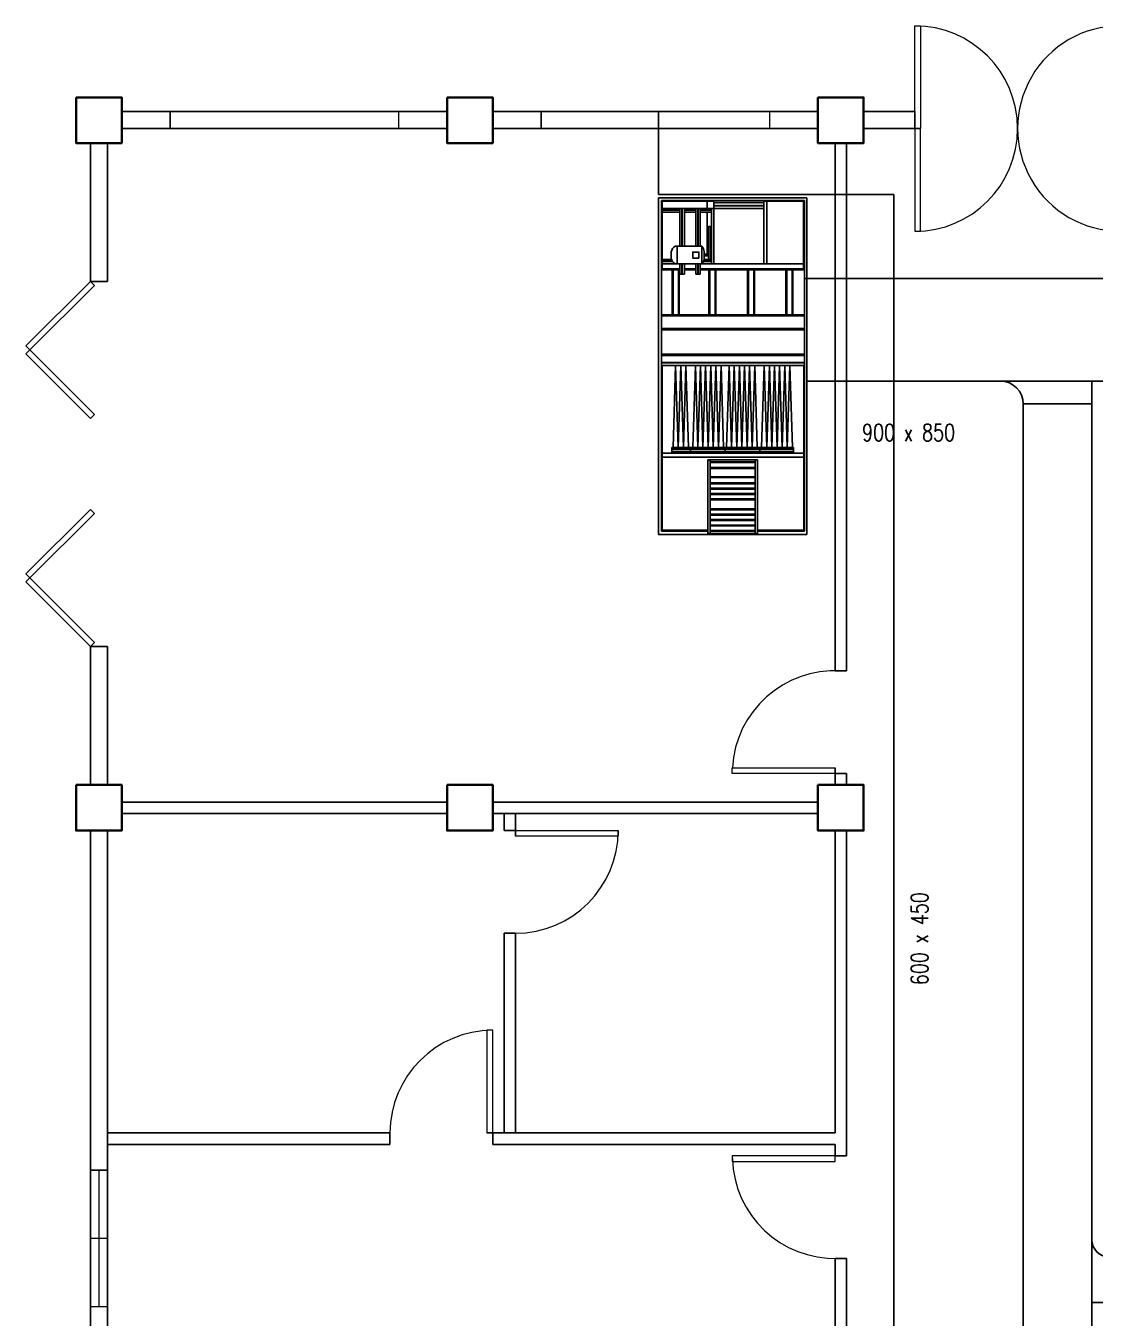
# Model space of a CAD drawing. Header units: millimetres. Extents: x 3 to 200, y 1 to 233.
# Drawn here: x 13.28 to 22.65, y 222.15 to 233.47 of the extents above; entities that cross this region are included whole.
import ezdxf

# ---------------------------------------------------------------- set-up
doc = ezdxf.new("R2010")
doc.units = ezdxf.units.MM
doc.header["$MEASUREMENT"] = 0
for name, color, linetype in [('ahu line', 150, 'Continuous'), ('ducting label', 7, 'Continuous'), ('EQP', 1, 'Continuous'), ('exhaust', 1, 'Continuous')]:
    doc.layers.add(name, color=color, linetype=linetype)
doc.styles.add('Arch-Dim', font='simplex.shx', dxfattribs={"width": 0.75})

msp = doc.modelspace()

# ---------------------------------------------------------------- hatches: boundary and pattern name
at = {"layer": 'EQP'}
for points in [[(19.308, 231.925), (19.746, 231.925), (19.746, 231.898), (19.308, 231.898)], [(19.279, 231.716), (19.279, 231.408), (19.26, 231.408), (19.26, 231.716)]]:
    msp.add_hatch(color=256, dxfattribs=at).paths.add_polyline_path(points)

# ---------------------------------------------------------------- linework, layer by layer
at = {"color": 8, "lineweight": 13}
for p, q in [((21.07, 232.575), (21.07, 233.475)), ((21.07, 233.475), (21.12, 233.475)), ((21.12, 233.475), (21.12, 232.574)), ((21.07, 232.575), (21.07, 231.675)), ((21.07, 232.575), (21.12, 232.575)), ((21.12, 232.575), (21.07, 232.575)), ((21.07, 232.524), (21.07, 231.674)), ((21.12, 231.675), (21.12, 232.575)), ((21.07, 231.675), (21.12, 231.675)), ((19.47, 226.972), (20.37, 226.972)), ((19.47, 226.922), (19.47, 226.972)), ((20.37, 226.922), (19.47, 226.922)), ((17.57, 226.422), (18.47, 226.422)), ((18.47, 226.422), (18.47, 226.372)), ((18.47, 226.372), (17.57, 226.372)), ((17.32, 224.672), (17.32, 223.772)), ((17.37, 224.672), (17.32, 224.672)), ((17.37, 223.772), (17.37, 224.672)), ((19.47, 223.572), (19.47, 223.522)), ((20.37, 223.572), (19.47, 223.572)), ((20.37, 223.522), (20.37, 223.572)), ((19.47, 223.522), (20.37, 223.522))]:
    msp.add_line(p, q, dxfattribs=at)
at = {"color": 8, "lineweight": 25}
for p, q in [((16.97, 232.725), (14.12, 232.725)), ((20.22, 232.725), (17.37, 232.725)), ((21.07, 232.725), (20.62, 232.725)), ((21.07, 232.725), (20.62, 232.725)), ((21.07, 232.725), (21.07, 232.575)), ((16.97, 232.575), (14.12, 232.575)), ((20.22, 232.575), (17.37, 232.575)), ((21.07, 232.575), (20.62, 232.575)), ((13.845, 232.447), (13.845, 231.235)), ((13.845, 232.447), (13.845, 231.235)), ((13.995, 232.447), (13.995, 231.235)), ((20.37, 227.822), (20.37, 232.447)), ((20.47, 227.822), (20.47, 232.447)), ((13.845, 231.235), (13.995, 231.235)), ((13.845, 228.035), (13.845, 226.822)), ((13.845, 228.035), (13.845, 226.822)), ((13.845, 228.035), (13.995, 228.035)), ((13.995, 228.035), (13.995, 226.822)), ((20.37, 226.822), (20.37, 226.972)), ((20.47, 226.922), (20.37, 226.922)), ((20.47, 226.822), (20.47, 226.922)), ((16.97, 226.672), (14.12, 226.672)), ((20.22, 226.672), (17.37, 226.672)), ((16.97, 226.572), (14.12, 226.572)), ((20.22, 226.572), (17.37, 226.572)), ((17.47, 226.572), (17.57, 226.572)), ((17.47, 226.422), (17.47, 226.572)), ((17.47, 226.572), (17.47, 226.422)), ((17.57, 226.572), (17.57, 226.372)), ((13.845, 226.422), (13.845, 220.822)), ((13.995, 226.422), (13.995, 220.822)), ((17.47, 226.422), (17.57, 226.422)), ((20.37, 223.772), (20.37, 226.422)), ((20.47, 223.572), (20.47, 226.422)), ((17.47, 223.772), (17.47, 225.522)), ((17.47, 225.522), (17.57, 225.522)), ((17.57, 225.522), (17.57, 223.772)), ((16.47, 223.772), (13.995, 223.772)), ((16.47, 223.772), (16.47, 223.672)), ((20.37, 223.772), (17.32, 223.772)), ((17.37, 223.772), (17.47, 223.772)), ((17.37, 223.672), (17.37, 223.772)), ((16.47, 223.672), (13.995, 223.672)), ((20.37, 223.672), (17.37, 223.672)), ((20.37, 223.572), (20.37, 223.672)), ((20.37, 223.572), (20.47, 223.572)), ((20.37, 220.822), (20.37, 222.672)), ((20.47, 222.672), (20.37, 222.672)), ((20.47, 220.822), (20.47, 222.672))]:
    msp.add_line(p, q, dxfattribs=at)
at = {"color": 8, "lineweight": 9}
for p, q in [((14.545, 232.725), (14.545, 232.575)), ((16.545, 232.725), (16.545, 232.575)), ((18.795, 232.725), (17.795, 232.725)), ((17.795, 232.725), (17.795, 232.575)), ((18.795, 232.725), (19.795, 232.725)), ((19.795, 232.725), (19.795, 232.575)), ((13.995, 223.447), (13.845, 223.447)), ((13.92, 223.447), (13.92, 222.247)), ((13.995, 222.847), (13.995, 223.447)), ((13.995, 222.847), (13.845, 222.847)), ((13.995, 222.847), (13.995, 222.247)), ((13.995, 222.247), (13.845, 222.247))]:
    msp.add_line(p, q, dxfattribs=at)
at = {"color": 8, "lineweight": -2}
msp.add_line((20.37, 227.822), (20.47, 227.822), dxfattribs=at)
at = {"color": 8, "lineweight": 35}
for points in [[(13.72, 232.847), (14.12, 232.847), (14.12, 232.447), (13.72, 232.447)], [(16.97, 232.847), (17.37, 232.847), (17.37, 232.447), (16.97, 232.447)], [(20.22, 232.847), (20.62, 232.847), (20.62, 232.447), (20.22, 232.447)], [(13.72, 226.822), (14.12, 226.822), (14.12, 226.422), (13.72, 226.422)], [(16.97, 226.822), (17.37, 226.822), (17.37, 226.422), (16.97, 226.422)], [(20.22, 226.822), (20.62, 226.822), (20.62, 226.422), (20.22, 226.422)]]:
    msp.add_lwpolyline(points, close=True, dxfattribs=at)
at = {"color": 8, "lineweight": 9}
for points in [[(14.545, 232.725), (16.545, 232.725), (16.545, 232.575), (14.545, 232.575)], [(17.795, 232.725), (19.795, 232.725), (19.795, 232.575), (17.795, 232.575)], [(13.845, 223.447), (13.995, 223.447), (13.995, 222.247), (13.845, 222.247)]]:
    msp.add_lwpolyline(points, close=True, dxfattribs=at)
at = {"color": 8, "lineweight": 13}
for points in [[(13.88, 231.2), (13.845, 231.235), (13.279, 230.669), (13.315, 230.634)], [(13.88, 230.068), (13.845, 230.033), (13.279, 230.599), (13.315, 230.634)], [(13.88, 229.202), (13.845, 229.237), (13.279, 228.671), (13.315, 228.636)], [(13.88, 228.07), (13.845, 228.035), (13.279, 228.601), (13.315, 228.636)]]:
    msp.add_lwpolyline(points, close=True, dxfattribs=at)
for centre, radius, start, end in [((21.07, 232.574), 0.9, 270.0079, 90), ((22.87, 232.575), 0.9, 90, 270.0009), ((20.37, 226.922), 0.901, 86.8202, 176.8202), ((17.57, 226.422), 0.9, 270, 0), ((17.37, 223.772), 0.9, 90, 180), ((20.37, 223.572), 0.9, 181.5911, 271.5911)]:
    msp.add_arc(centre, radius, start, end, dxfattribs=at)
at = {"layer": 'ahu line', "linetype": 'Continuous'}
for p, q in [((27.005, 231.261), (20.102, 231.261)), ((20.123, 230.361), (27.005, 230.361)), ((22.62, 230.361), (22.62, 201.594)), ((22.02, 230.161), (22.02, 194.581)), ((22.02, 230.161), (22.62, 230.161)), ((30.718, 222.286), (22.62, 222.286))]:
    msp.add_line(p, q, dxfattribs=at)
for centre, radius, start, end in [((21.82, 230.161), 0.2, 0, 90), ((22.77, 222.836), 0.15, 180, 270)]:
    msp.add_arc(centre, radius, start, end, dxfattribs=at)
at = {"layer": 'EQP'}
for p, q in [((18.823, 231.968), (20.123, 231.968)), ((18.823, 229.018), (18.823, 231.968)), ((20.123, 229.018), (20.123, 231.968)), ((18.848, 231.945), (20.102, 231.945)), ((18.848, 229.046), (18.848, 231.945)), ((19.308, 231.937), (18.854, 231.937)), ((18.854, 231.937), (18.854, 231.344)), ((19.746, 231.873), (18.854, 231.873)), ((19.011, 231.861), (18.854, 231.861)), ((19.011, 231.858), (18.854, 231.858)), ((19.011, 231.842), (18.854, 231.842)), ((19.011, 231.873), (19.011, 231.543)), ((19.029, 231.543), (19.029, 231.873)), ((19.031, 231.543), (19.031, 231.873)), ((19.05, 231.873), (19.05, 231.543)), ((19.15, 231.861), (19.05, 231.861)), ((19.15, 231.858), (19.05, 231.858)), ((19.15, 231.842), (19.05, 231.842)), ((19.15, 231.873), (19.15, 231.543)), ((19.169, 231.543), (19.169, 231.873)), ((19.171, 231.543), (19.171, 231.873)), ((19.189, 231.873), (19.189, 231.543)), ((19.288, 231.861), (19.189, 231.861)), ((19.288, 231.858), (19.189, 231.858)), ((19.288, 231.842), (19.189, 231.842)), ((19.25, 231.937), (19.25, 231.873)), ((19.25, 231.842), (19.25, 231.474)), ((19.288, 231.873), (19.288, 231.39)), ((19.308, 231.937), (19.308, 231.39)), ((19.746, 231.937), (19.746, 231.39)), ((20.094, 231.937), (19.746, 231.937)), ((19.771, 231.937), (19.771, 231.39)), ((20.094, 231.937), (20.094, 231.344)), ((20.102, 229.046), (20.102, 231.945)), ((18.935, 231.495), (18.935, 231.437)), ((18.935, 231.495), (18.935, 231.437)), ((18.97, 231.543), (19.204, 231.543)), ((18.987, 231.543), (18.987, 231.39)), ((18.987, 231.543), (18.987, 231.39)), ((18.987, 231.543), (19.204, 231.543)), ((19.204, 231.543), (19.204, 231.39)), ((19.204, 231.543), (19.204, 231.39)), ((19.224, 231.495), (19.224, 231.437)), ((19.224, 231.495), (19.224, 231.437)), ((18.854, 231.427), (18.938, 231.427)), ((18.854, 231.421), (18.941, 231.421)), ((18.854, 231.417), (18.942, 231.417)), ((18.854, 231.408), (18.948, 231.408)), ((18.854, 231.39), (20.094, 231.39)), ((19.011, 231.39), (19.011, 231.297)), ((19.029, 231.297), (19.029, 231.39)), ((19.031, 231.297), (19.031, 231.39)), ((19.05, 231.297), (19.05, 231.39)), ((19.15, 231.39), (19.15, 231.297)), ((19.169, 231.297), (19.169, 231.39)), ((19.171, 231.297), (19.171, 231.39)), ((19.189, 231.297), (19.189, 231.39)), ((19.288, 231.408), (19.216, 231.408)), ((19.288, 231.417), (19.22, 231.417)), ((19.288, 231.421), (19.221, 231.421)), ((19.288, 231.427), (19.223, 231.427)), ((19.26, 231.474), (19.224, 231.474)), ((19.26, 231.459), (19.224, 231.459)), ((19.011, 231.344), (18.848, 231.344)), ((19.011, 231.336), (18.854, 231.336)), ((18.943, 230.942), (18.943, 231.336)), ((18.951, 230.942), (18.951, 231.336)), ((18.997, 230.942), (18.997, 231.336)), ((19.004, 230.942), (19.004, 231.336)), ((19.05, 231.297), (19.011, 231.297)), ((19.15, 231.344), (19.05, 231.344)), ((19.15, 231.336), (19.05, 231.336)), ((19.189, 231.297), (19.15, 231.297)), ((20.102, 231.344), (19.189, 231.344)), ((20.096, 231.336), (19.189, 231.336)), ((19.265, 230.942), (19.265, 231.336)), ((19.272, 230.942), (19.272, 231.336)), ((19.319, 230.942), (19.319, 231.336)), ((19.326, 230.942), (19.326, 231.336)), ((19.604, 230.942), (19.604, 231.336)), ((19.611, 230.942), (19.611, 231.336)), ((19.658, 230.942), (19.658, 231.336)), ((19.665, 230.942), (19.665, 231.336)), ((19.94, 230.942), (19.94, 231.336)), ((19.947, 230.942), (19.947, 231.336)), ((19.994, 230.942), (19.994, 231.336)), ((20.001, 230.942), (20.001, 231.336)), ((20.102, 230.942), (18.848, 230.942)), ((20.102, 230.933), (18.848, 230.933)), ((20.102, 230.821), (18.848, 230.821)), ((20.102, 230.813), (18.854, 230.813)), ((20.102, 230.811), (18.854, 230.811)), ((20.102, 230.596), (18.848, 230.596)), ((20.102, 230.525), (18.848, 230.525)), ((20.102, 230.522), (18.848, 230.522)), ((20.102, 230.588), (18.854, 230.588)), ((20.102, 230.586), (18.854, 230.586)), ((18.854, 230.498), (18.854, 229.056)), ((20.096, 230.497), (18.854, 230.497)), ((18.951, 229.779), (18.973, 230.497)), ((18.996, 229.779), (18.973, 230.497)), ((18.996, 229.779), (19.018, 230.497)), ((19.041, 229.779), (19.018, 230.497)), ((19.041, 229.779), (19.063, 230.497)), ((19.086, 229.779), (19.063, 230.497)), ((19.123, 229.779), (19.146, 230.497)), ((19.168, 229.779), (19.146, 230.497)), ((19.168, 229.779), (19.191, 230.497)), ((19.213, 229.779), (19.191, 230.497)), ((19.213, 229.779), (19.236, 230.497)), ((19.258, 229.779), (19.236, 230.497)), ((19.258, 229.779), (19.281, 230.497)), ((19.303, 229.779), (19.281, 230.497)), ((19.303, 229.779), (19.326, 230.497)), ((19.348, 229.779), (19.326, 230.497)), ((19.348, 229.779), (19.371, 230.497)), ((19.393, 229.779), (19.371, 230.497)), ((19.42, 229.779), (19.442, 230.497)), ((19.464, 229.779), (19.442, 230.497)), ((19.464, 229.779), (19.487, 230.497)), ((19.509, 229.779), (19.487, 230.497)), ((19.509, 229.779), (19.532, 230.497)), ((19.554, 229.779), (19.532, 230.497)), ((19.554, 229.779), (19.577, 230.497)), ((19.599, 229.779), (19.577, 230.497)), ((19.599, 229.779), (19.622, 230.497)), ((19.644, 229.779), (19.622, 230.497)), ((19.644, 229.779), (19.667, 230.497)), ((19.689, 229.779), (19.667, 230.497)), ((19.727, 229.779), (19.75, 230.497)), ((19.772, 229.779), (19.75, 230.497)), ((19.772, 229.779), (19.795, 230.497)), ((19.817, 229.779), (19.795, 230.497)), ((19.817, 229.779), (19.839, 230.497)), ((19.862, 229.779), (19.839, 230.497)), ((19.862, 229.779), (19.884, 230.497)), ((19.907, 229.779), (19.884, 230.497)), ((19.907, 229.779), (19.929, 230.497)), ((19.952, 229.779), (19.929, 230.497)), ((19.952, 229.779), (19.974, 230.497)), ((19.997, 229.779), (19.974, 230.497)), ((20.096, 230.498), (20.096, 229.056)), ((20.096, 229.731), (18.854, 229.731)), ((20.096, 229.695), (18.854, 229.695)), ((18.94, 229.779), (20.006, 229.779)), ((18.94, 229.779), (18.94, 229.731)), ((18.94, 229.764), (20.006, 229.764)), ((18.94, 229.744), (20.006, 229.744)), ((19.104, 229.779), (19.104, 229.731)), ((19.407, 229.779), (19.407, 229.731)), ((19.71, 229.779), (19.71, 229.731)), ((20.006, 229.779), (20.006, 229.731)), ((19.256, 229.671), (19.69, 229.671)), ((19.256, 229.027), (19.256, 229.671)), ((19.275, 229.027), (19.275, 229.671)), ((19.275, 229.655), (19.671, 229.655)), ((19.275, 229.648), (19.671, 229.648)), ((19.275, 229.603), (19.671, 229.603)), ((19.275, 229.596), (19.671, 229.596)), ((19.671, 229.027), (19.671, 229.671)), ((19.69, 229.027), (19.69, 229.671)), ((19.275, 229.522), (19.671, 229.522)), ((19.275, 229.515), (19.671, 229.515)), ((19.275, 229.469), (19.671, 229.469)), ((19.275, 229.462), (19.671, 229.462)), ((19.275, 229.422), (19.671, 229.422)), ((19.275, 229.415), (19.671, 229.415)), ((19.275, 229.375), (19.671, 229.375)), ((19.275, 229.368), (19.671, 229.368)), ((19.275, 229.328), (19.671, 229.328)), ((19.275, 229.321), (19.671, 229.321)), ((19.275, 229.241), (19.671, 229.241)), ((19.275, 229.234), (19.671, 229.234)), ((19.275, 229.194), (19.671, 229.194)), ((19.275, 229.187), (19.671, 229.187)), ((19.275, 229.147), (19.671, 229.147)), ((19.275, 229.14), (19.671, 229.14)), ((18.823, 229.018), (20.123, 229.018)), ((18.848, 229.046), (19.256, 229.046)), ((18.854, 229.056), (19.256, 229.056)), ((19.256, 229.027), (19.69, 229.027)), ((19.275, 229.1), (19.671, 229.1)), ((19.275, 229.093), (19.671, 229.093)), ((19.275, 229.053), (19.671, 229.053)), ((19.275, 229.046), (19.671, 229.046)), ((19.69, 229.056), (20.096, 229.056)), ((19.69, 229.046), (20.102, 229.046))]:
    msp.add_line(p, q, dxfattribs=at)
for points in [[(19.308, 231.925), (19.746, 231.925), (19.746, 231.898), (19.308, 231.898)], [(19.279, 231.716), (19.279, 231.408), (19.26, 231.408), (19.26, 231.716)], [(19.178, 231.44), (19.178, 231.492), (19.123, 231.492), (19.123, 231.44)]]:
    msp.add_lwpolyline(points, close=True, dxfattribs=at)
for centre, radius, start, end in [((19.002, 231.482), 0.0687, 118.1626, 169.0592), ((19.136, 231.487), 0.0881, 5.8073, 39.822), ((19.002, 231.45), 0.0687, 190.9408, 241.8374), ((19.145, 231.442), 0.0791, 318.1775, 356.1932)]:
    msp.add_arc(centre, radius, start, end, dxfattribs=at)
at = {"layer": 'exhaust'}
for p, q in [((18.822, 232.725), (18.822, 231.997)), ((18.822, 231.997), (20.884, 231.997)), ((20.884, 198.543), (20.884, 231.997))]:
    msp.add_line(p, q, dxfattribs=at)

# ---------------------------------------------------------------- texts
at = {"layer": 'ducting label', "color": 3, "linetype": 'Continuous', "lineweight": 25, "insert": (20.607, 229.985), "char_height": 0.15, "attachment_point": 1, "style": 'Arch-Dim'}
msp.add_mtext_dynamic_manual_height_columns('\\A1;900 x 850', width=1.19515, gutter_width=1.011, heights=[0], dxfattribs=at)
at = {"layer": 'ducting label', "color": 3, "linetype": 'Continuous', "lineweight": 25, "insert": (21.036, 225.067), "char_height": 0.15, "attachment_point": 1, "rotation": 90, "style": 'Arch-Dim'}
msp.add_mtext_dynamic_manual_height_columns('\\A1;{\\C240;\\c2367469;600 x 450}', width=1.19515, gutter_width=1.011, heights=[0], dxfattribs=at)

doc.saveas('drawing.dxf')
